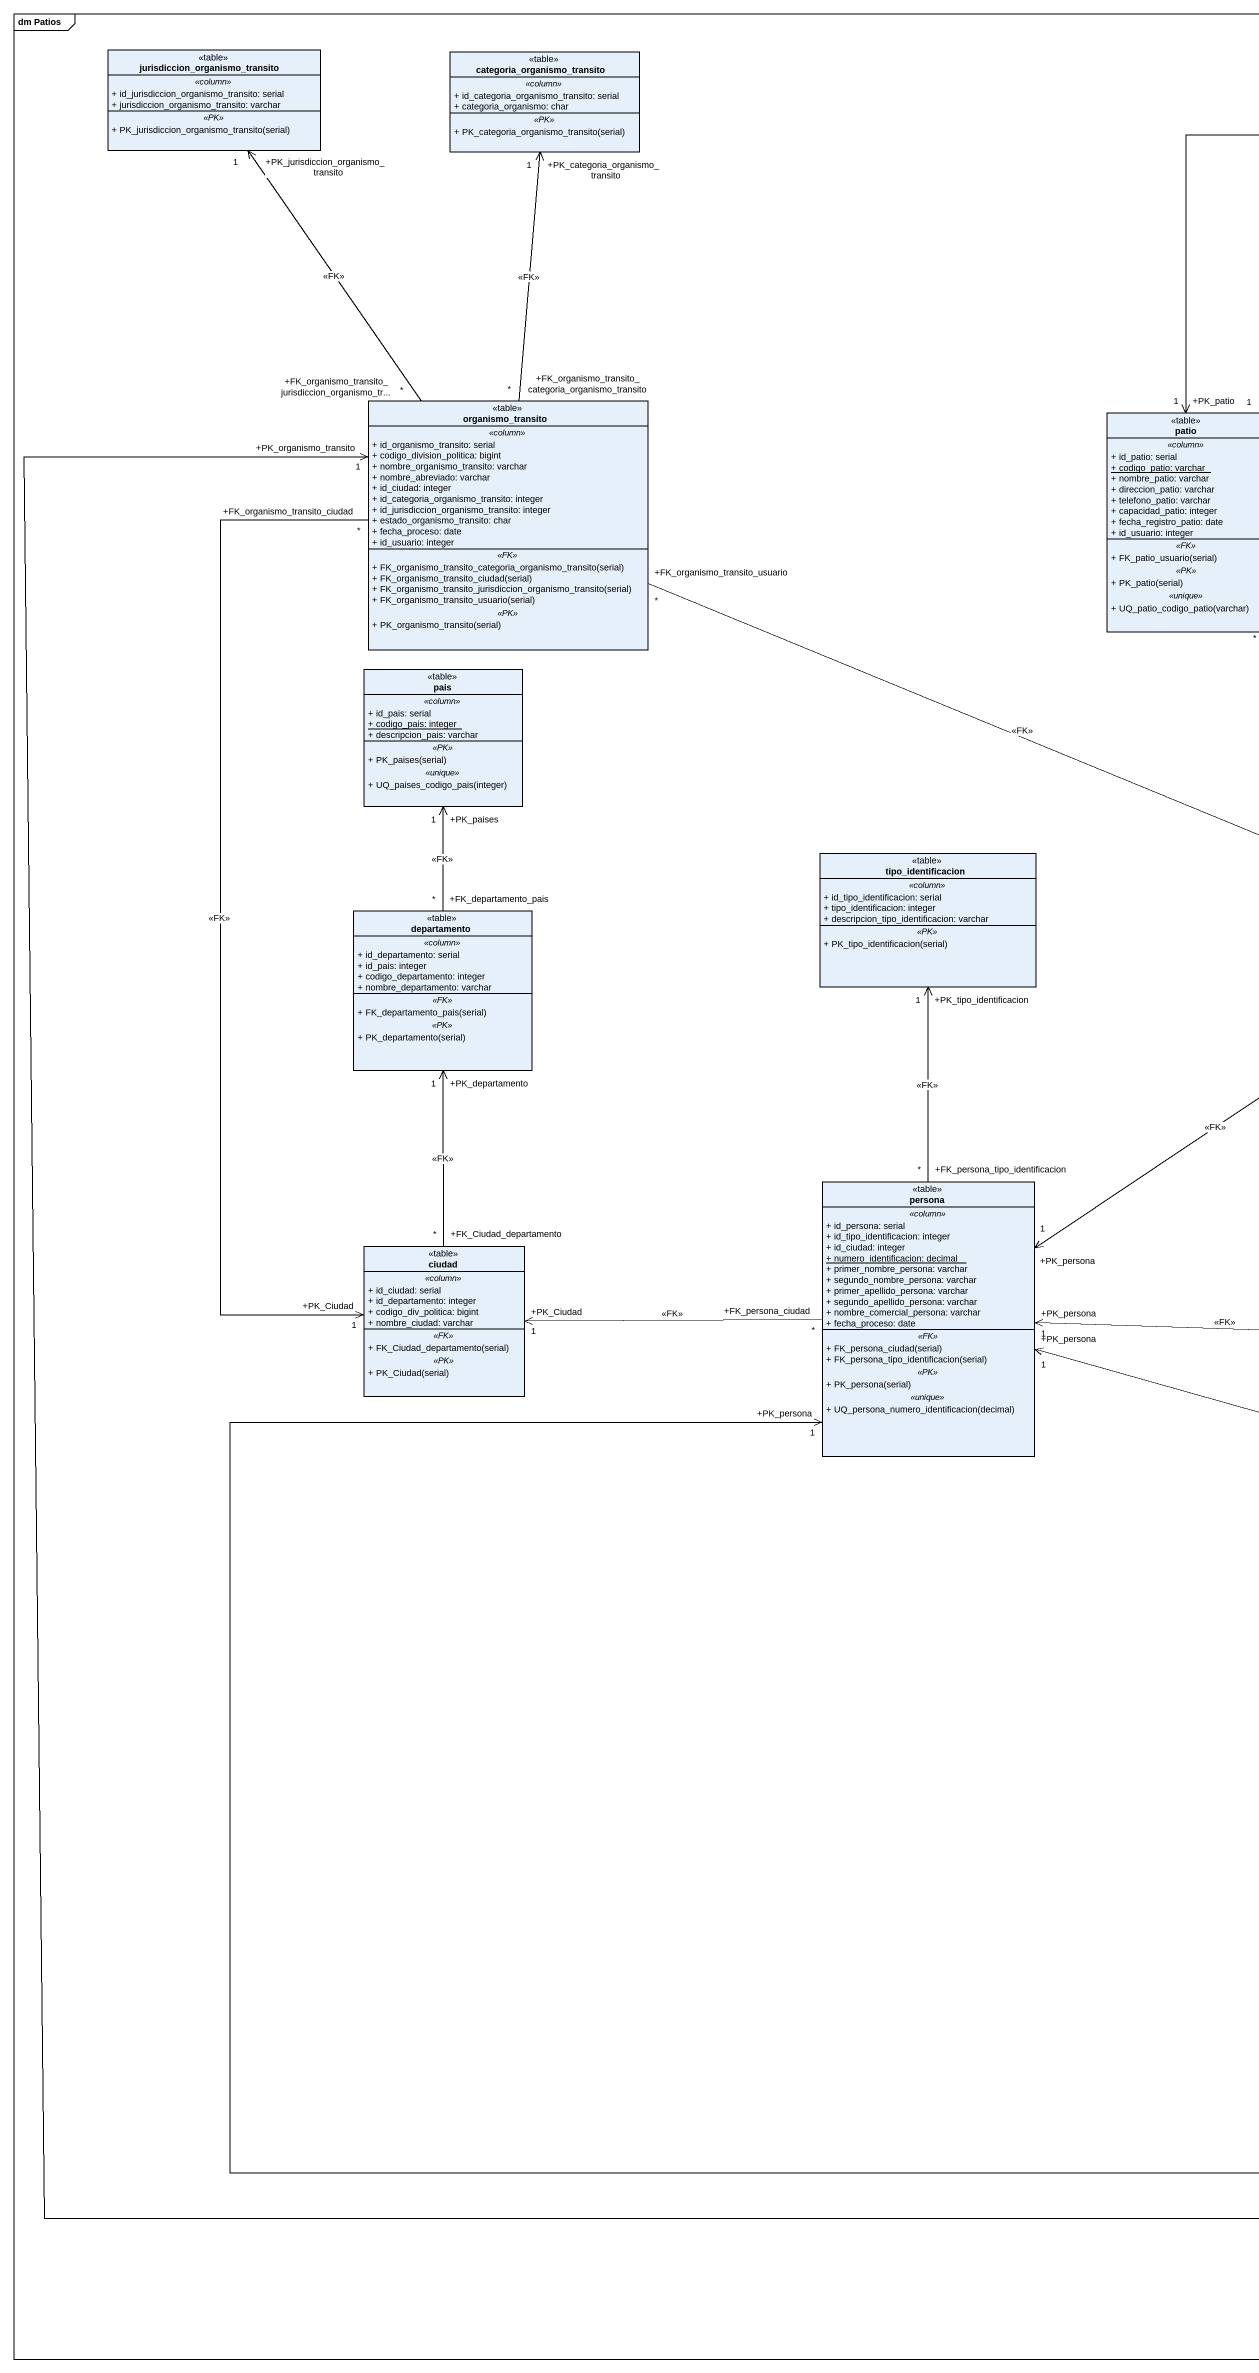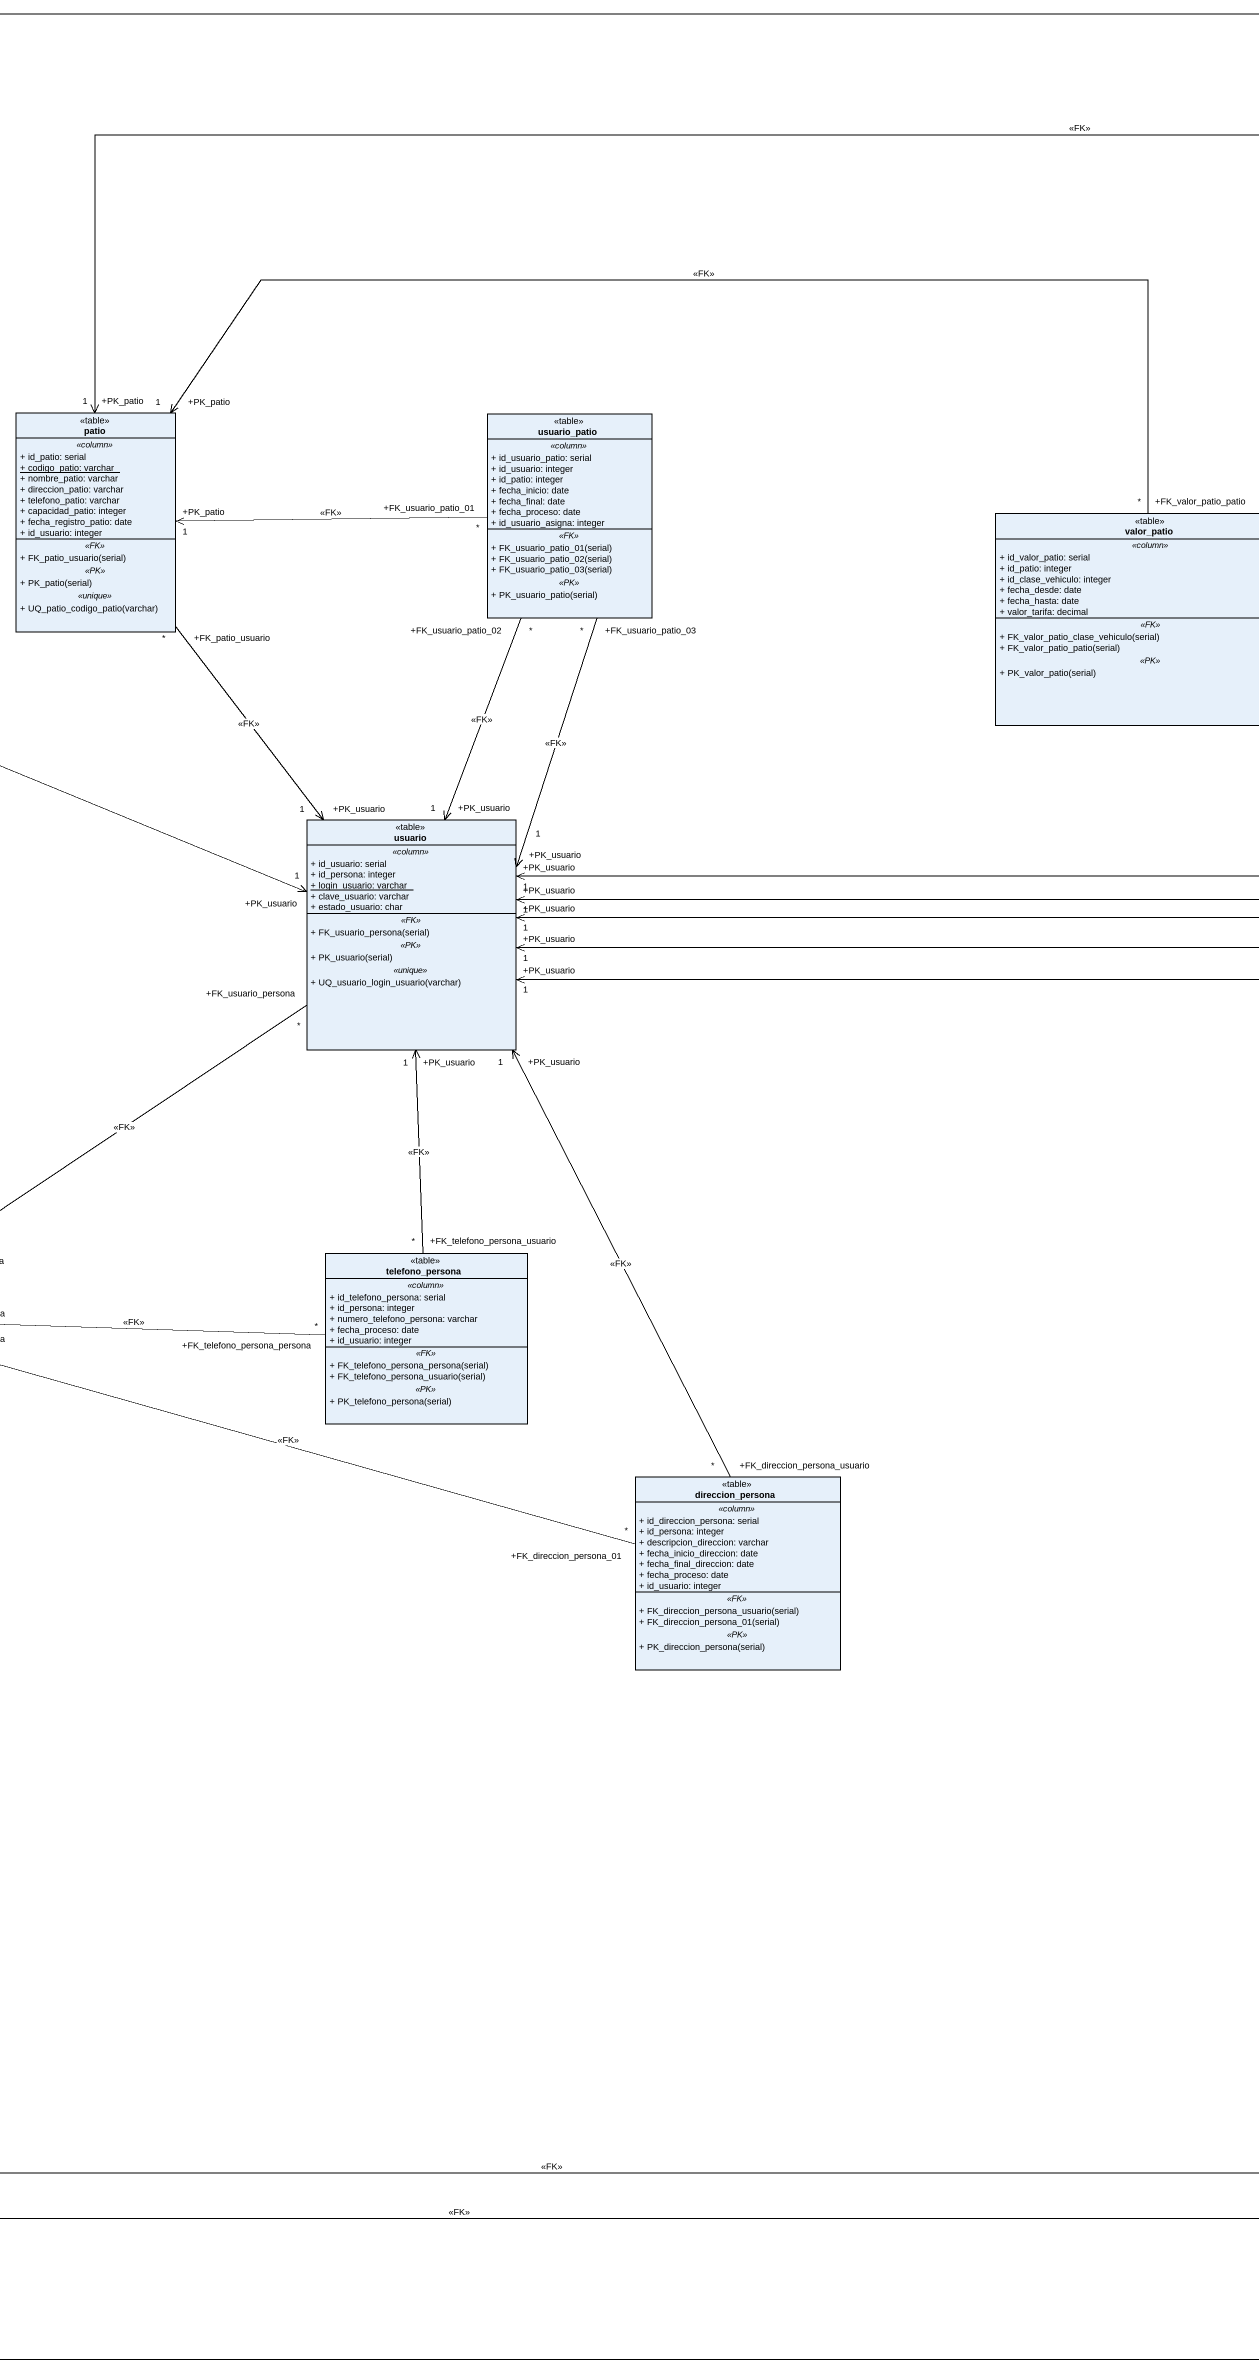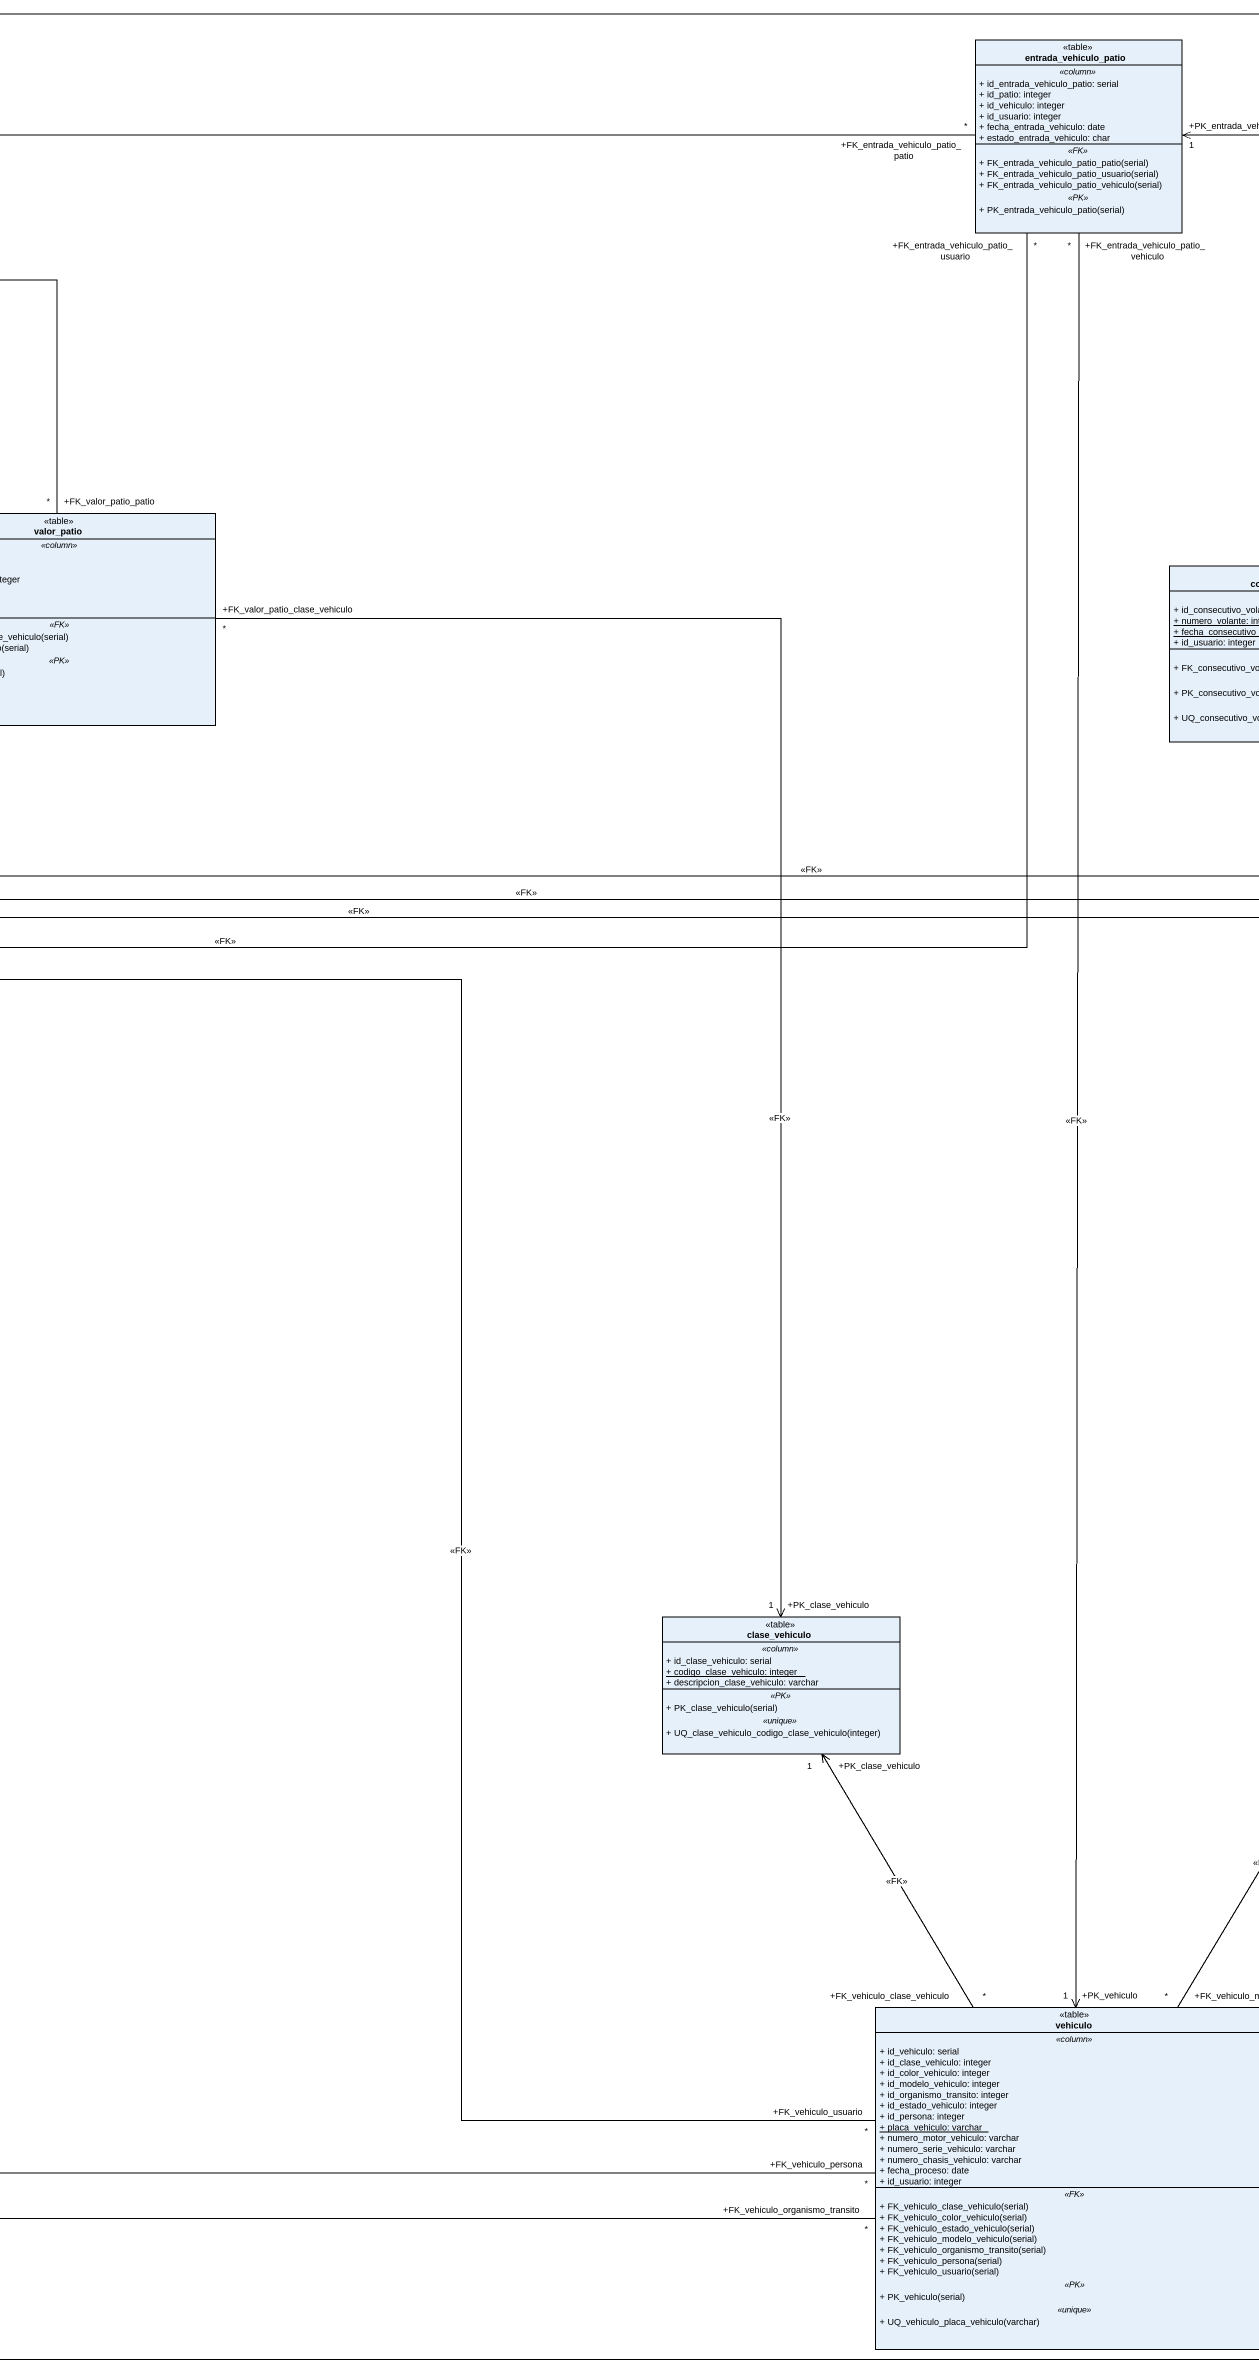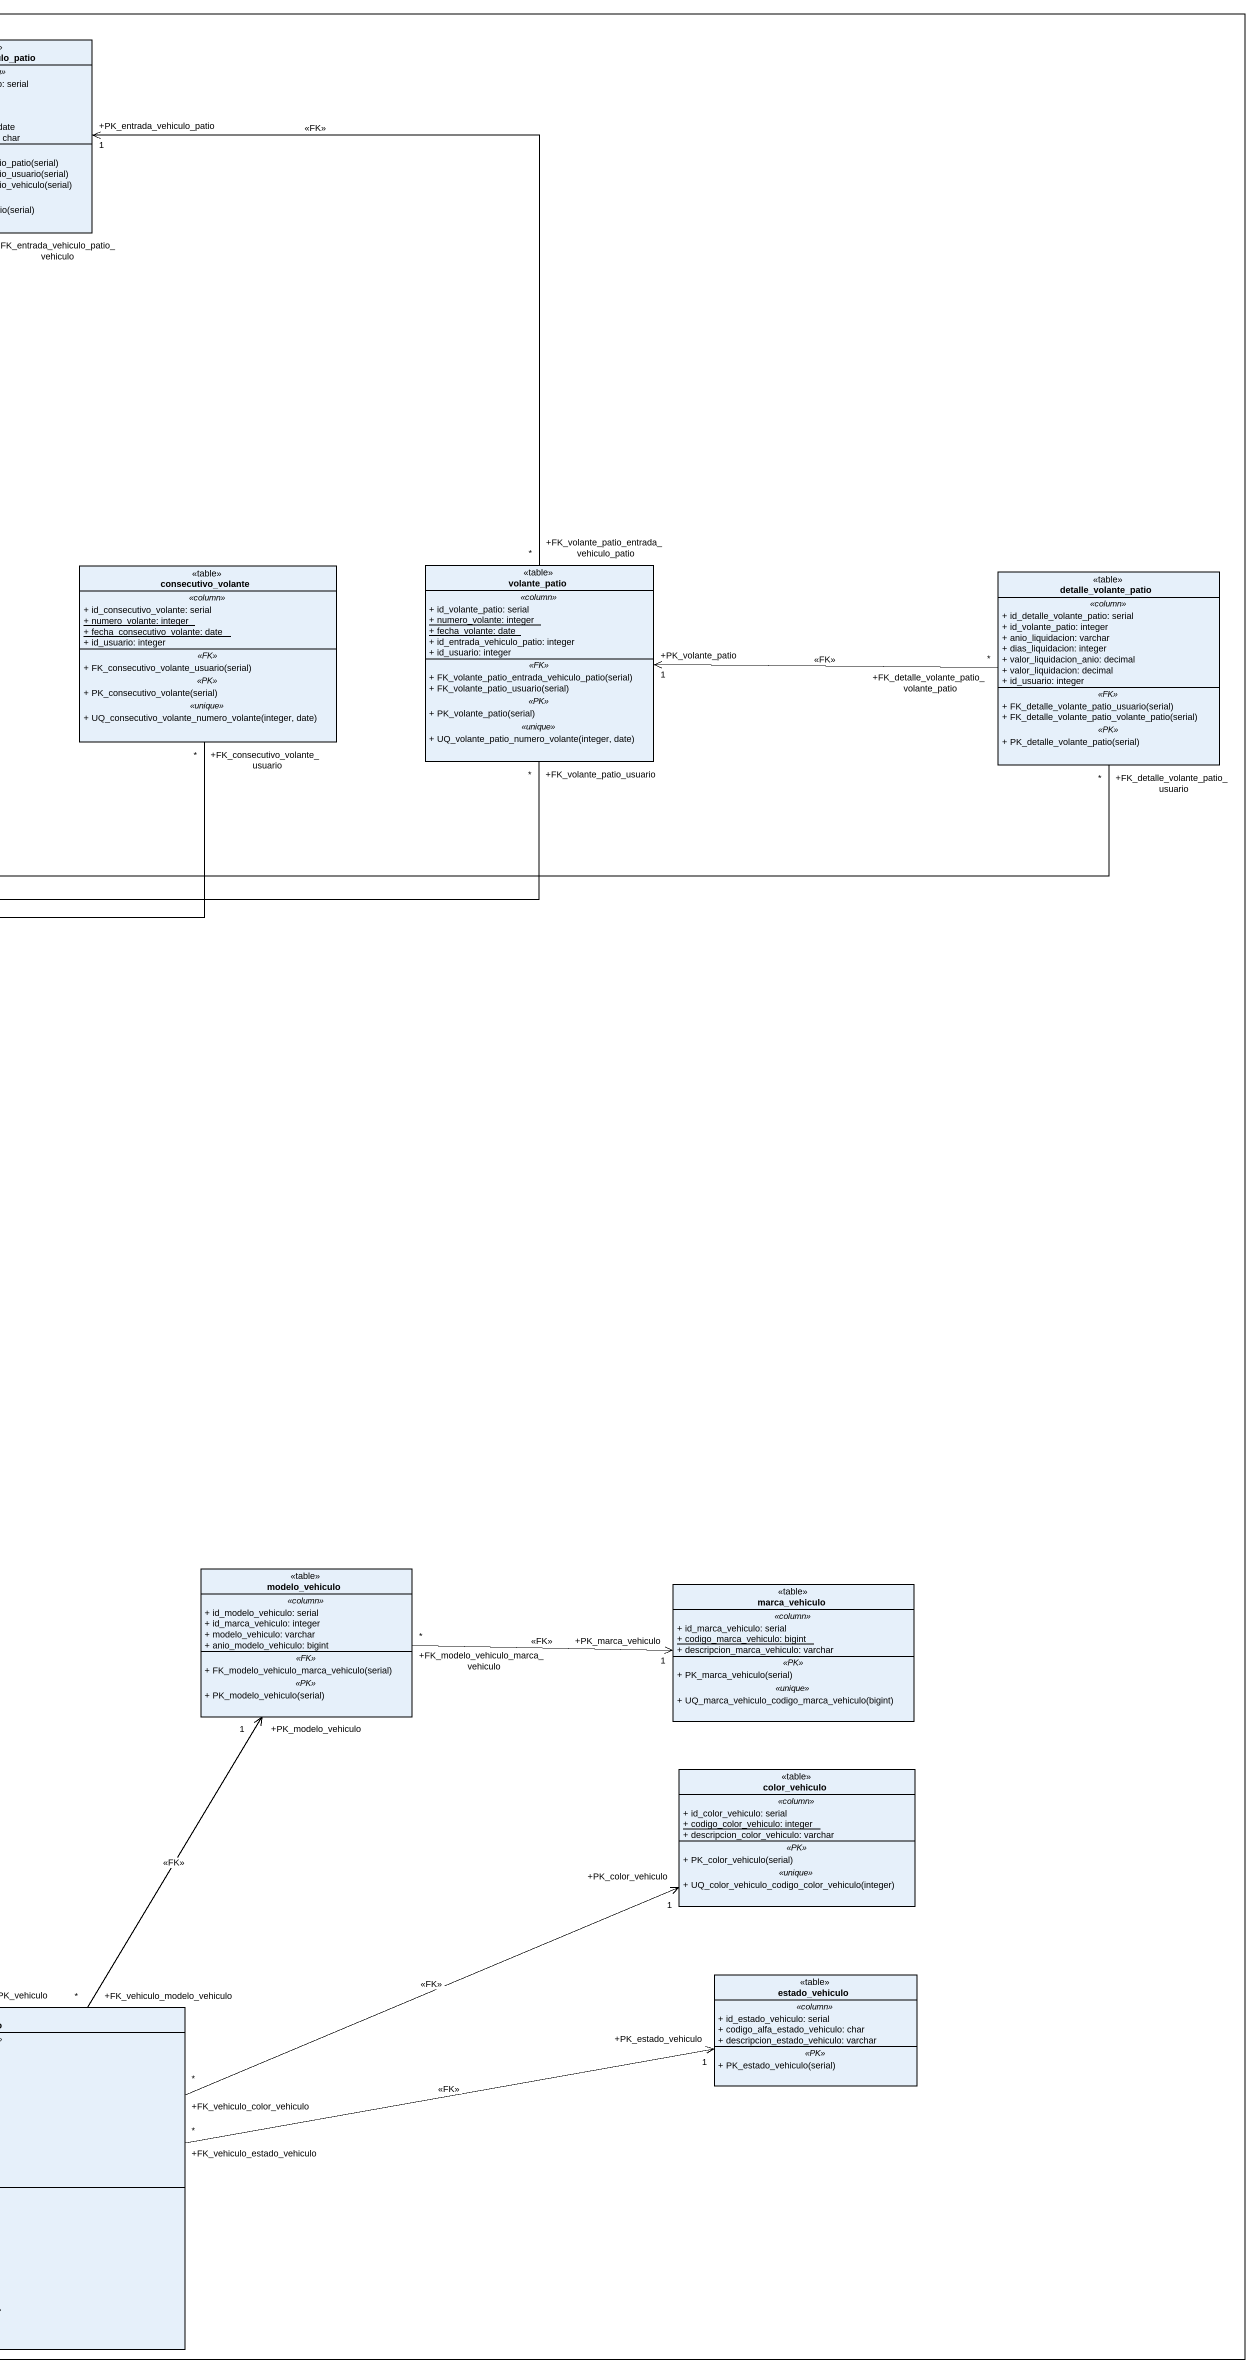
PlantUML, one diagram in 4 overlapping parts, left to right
@startuml
mainframe dm Patios
hide circle
hide empty members
skinparam classAttributeIconSize 0
class "jurisdiccion_organismo_transito" as jurisdiccion_organismo <<table>> {
  .. <<column>> ..
  + id_jurisdiccion_organismo_transito: serial
  + jurisdiccion_organismo_transito: varchar
  .. <<PK>> ..
  + PK_jurisdiccion_organismo_transito(serial)
}
class entrada_vehiculo_patio <<table>> {
  .. <<column>> ..
  + id_entrada_vehiculo_patio: serial
  + id_patio: integer
  + id_vehiculo: integer
  + id_usuario: integer
  + fecha_entrada_vehiculo: date
  + estado_entrada_vehiculo: char
  .. <<FK>> ..
  + FK_entrada_vehiculo_patio_patio(serial)
  + FK_entrada_vehiculo_patio_usuario(serial)
  + FK_entrada_vehiculo_patio_vehiculo(serial)
  .. <<PK>> ..
  + PK_entrada_vehiculo_patio(serial)
}
class categoria_organismo_transito <<table>> {
  .. <<column>> ..
  + id_categoria_organismo_transito: serial
  + categoria_organismo: char
  .. <<PK>> ..
  + PK_categoria_organismo_transito(serial)
}
class organismo_transito <<table>> {
  .. <<column>> ..
  + id_organismo_transito: serial
  + codigo_division_politica: bigint
  + nombre_organismo_transito: varchar
  + nombre_abreviado: varchar
  + id_ciudad: integer
  + id_categoria_organismo_transito: integer
  + id_jurisdiccion_organismo_transito: integer
  + estado_organismo_transito: char
  + fecha_proceso: date
  + id_usuario: integer
  .. <<FK>> ..
  + FK_organismo_transito_categoria_organismo_transito(serial)
  + FK_organismo_transito_ciudad(serial)
  + FK_organismo_transito_jurisdiccion_organismo_transito(serial)
  + FK_organismo_transito_usuario(serial)
  .. <<PK>> ..
  + PK_organismo_transito(serial)
}
class patio <<table>> {
  .. <<column>> ..
  + id_patio: serial
  {static} + codigo_patio: varchar
  + nombre_patio: varchar
  + direccion_patio: varchar
  + telefono_patio: varchar
  + capacidad_patio: integer
  + fecha_registro_patio: date
  + id_usuario: integer
  .. <<FK>> ..
  + FK_patio_usuario(serial)
  .. <<PK>> ..
  + PK_patio(serial)
  .. <<unique>> ..
  + UQ_patio_codigo_patio(varchar)
}
class usuario_patio <<table>> {
  .. <<column>> ..
  + id_usuario_patio: serial
  + id_usuario: integer
  + id_patio: integer
  + fecha_inicio: date
  + fecha_final: date
  + fecha_proceso: date
  + id_usuario_asigna: integer
  .. <<FK>> ..
  + FK_usuario_patio_01(serial)
  + FK_usuario_patio_02(serial)
  + FK_usuario_patio_03(serial)
  .. <<PK>> ..
  + PK_usuario_patio(serial)
}
class valor_patio <<table>> {
  .. <<column>> ..
  + id_valor_patio: serial
  + id_patio: integer
  + id_clase_vehiculo: integer
  + fecha_desde: date
  + fecha_hasta: date
  + valor_tarifa: decimal
  .. <<FK>> ..
  + FK_valor_patio_clase_vehiculo(serial)
  + FK_valor_patio_patio(serial)
  .. <<PK>> ..
  + PK_valor_patio(serial)
}
class consecutivo_volante <<table>> {
  .. <<column>> ..
  + id_consecutivo_volante: serial
  {static} + numero_volante: integer
  {static} + fecha_consecutivo_volante: date
  + id_usuario: integer
  .. <<FK>> ..
  + FK_consecutivo_volante_usuario(serial)
  .. <<PK>> ..
  + PK_consecutivo_volante(serial)
  .. <<unique>> ..
  + UQ_consecutivo_volante_numero_volante(integer, date)
}
class volante_patio <<table>> {
  .. <<column>> ..
  + id_volante_patio: serial
  {static} + numero_volante: integer
  {static} + fecha_volante: date
  + id_entrada_vehiculo_patio: integer
  + id_usuario: integer
  .. <<FK>> ..
  + FK_volante_patio_entrada_vehiculo_patio(serial)
  + FK_volante_patio_usuario(serial)
  .. <<PK>> ..
  + PK_volante_patio(serial)
  .. <<unique>> ..
  + UQ_volante_patio_numero_volante(integer, date)
}
class detalle_volante_patio <<table>> {
  .. <<column>> ..
  + id_detalle_volante_patio: serial
  + id_volante_patio: integer
  + anio_liquidacion: varchar
  + dias_liquidacion: integer
  + valor_liquidacion_anio: decimal
  + valor_liquidacion: decimal
  + id_usuario: integer
  .. <<FK>> ..
  + FK_detalle_volante_patio_usuario(serial)
  + FK_detalle_volante_patio_volante_patio(serial)
  .. <<PK>> ..
  + PK_detalle_volante_patio(serial)
}
class pais <<table>> {
  .. <<column>> ..
  + id_pais: serial
  {static} + codigo_pais: integer
  + descripcion_pais: varchar
  .. <<PK>> ..
  + PK_paises(serial)
  .. <<unique>> ..
  + UQ_paises_codigo_pais(integer)
}
class usuario <<table>> {
  .. <<column>> ..
  + id_usuario: serial
  + id_persona: integer
  {static} + login_usuario: varchar
  + clave_usuario: varchar
  + estado_usuario: char
  .. <<FK>> ..
  + FK_usuario_persona(serial)
  .. <<PK>> ..
  + PK_usuario(serial)
  .. <<unique>> ..
  + UQ_usuario_login_usuario(varchar)
}
class tipo_identificacion <<table>> {
  .. <<column>> ..
  + id_tipo_identificacion: serial
  + tipo_identificacion: integer
  + descripcion_tipo_identificacion: varchar
  .. <<PK>> ..
  + PK_tipo_identificacion(serial)
}
class departamento <<table>> {
  .. <<column>> ..
  + id_departamento: serial
  + id_pais: integer
  + codigo_departamento: integer
  + nombre_departamento: varchar
  .. <<FK>> ..
  + FK_departamento_pais(serial)
  .. <<PK>> ..
  + PK_departamento(serial)
}
class persona <<table>> {
  .. <<column>> ..
  + id_persona: serial
  + id_tipo_identificacion: integer
  + id_ciudad: integer
  {static} + numero_identificacion: decimal
  + primer_nombre_persona: varchar
  + segundo_nombre_persona: varchar
  + primer_apellido_persona: varchar
  + segundo_apellido_persona: varchar
  + nombre_comercial_persona: varchar
  + fecha_proceso: date
  .. <<FK>> ..
  + FK_persona_ciudad(serial)
  + FK_persona_tipo_identificacion(serial)
  .. <<PK>> ..
  + PK_persona(serial)
  .. <<unique>> ..
  + UQ_persona_numero_identificacion(decimal)
}
class ciudad <<table>> {
  .. <<column>> ..
  + id_ciudad: serial
  + id_departamento: integer
  + codigo_div_politica: bigint
  + nombre_ciudad: varchar
  .. <<FK>> ..
  + FK_Ciudad_departamento(serial)
  .. <<PK>> ..
  + PK_Ciudad(serial)
}
class telefono_persona <<table>> {
  .. <<column>> ..
  + id_telefono_persona: serial
  + id_persona: integer
  + numero_telefono_persona: varchar
  + fecha_proceso: date
  + id_usuario: integer
  .. <<FK>> ..
  + FK_telefono_persona_persona(serial)
  + FK_telefono_persona_usuario(serial)
  .. <<PK>> ..
  + PK_telefono_persona(serial)
}
class direccion_persona <<table>> {
  .. <<column>> ..
  + id_direccion_persona: serial
  + id_persona: integer
  + descripcion_direccion: varchar
  + fecha_inicio_direccion: date
  + fecha_final_direccion: date
  + fecha_proceso: date
  + id_usuario: integer
  .. <<FK>> ..
  + FK_direccion_persona_usuario(serial)
  + FK_direccion_persona_01(serial)
  .. <<PK>> ..
  + PK_direccion_persona(serial)
}
class modelo_vehiculo <<table>> {
  .. <<column>> ..
  + id_modelo_vehiculo: serial
  + id_marca_vehiculo: integer
  + modelo_vehiculo: varchar
  + anio_modelo_vehiculo: bigint
  .. <<FK>> ..
  + FK_modelo_vehiculo_marca_vehiculo(serial)
  .. <<PK>> ..
  + PK_modelo_vehiculo(serial)
}
class marca_vehiculo <<table>> {
  .. <<column>> ..
  + id_marca_vehiculo: serial
  {static} + codigo_marca_vehiculo: bigint
  + descripcion_marca_vehiculo: varchar
  .. <<PK>> ..
  + PK_marca_vehiculo(serial)
  .. <<unique>> ..
  + UQ_marca_vehiculo_codigo_marca_vehiculo(bigint)
}
class clase_vehiculo <<table>> {
  .. <<column>> ..
  + id_clase_vehiculo: serial
  {static} + codigo_clase_vehiculo: integer
  + descripcion_clase_vehiculo: varchar
  .. <<PK>> ..
  + PK_clase_vehiculo(serial)
  .. <<unique>> ..
  + UQ_clase_vehiculo_codigo_clase_vehiculo(integer)
}
class color_vehiculo <<table>> {
  .. <<column>> ..
  + id_color_vehiculo: serial
  {static} + codigo_color_vehiculo: integer
  + descripcion_color_vehiculo: varchar
  .. <<PK>> ..
  + PK_color_vehiculo(serial)
  .. <<unique>> ..
  + UQ_color_vehiculo_codigo_color_vehiculo(integer)
}
class estado_vehiculo <<table>> {
  .. <<column>> ..
  + id_estado_vehiculo: serial
  + codigo_alfa_estado_vehiculo: char
  + descripcion_estado_vehiculo: varchar
  .. <<PK>> ..
  + PK_estado_vehiculo(serial)
}
class vehiculo <<table>> {
  .. <<column>> ..
  + id_vehiculo: serial
  + id_clase_vehiculo: integer
  + id_color_vehiculo: integer
  + id_modelo_vehiculo: integer
  + id_organismo_transito: integer
  + id_estado_vehiculo: integer
  + id_persona: integer
  {static} + placa_vehiculo: varchar
  + numero_motor_vehiculo: varchar
  + numero_serie_vehiculo: varchar
  + numero_chasis_vehiculo: varchar
  + fecha_proceso: date
  + id_usuario: integer
  .. <<FK>> ..
  + FK_vehiculo_clase_vehiculo(serial)
  + FK_vehiculo_color_vehiculo(serial)
  + FK_vehiculo_estado_vehiculo(serial)
  + FK_vehiculo_modelo_vehiculo(serial)
  + FK_vehiculo_organismo_transito(serial)
  + FK_vehiculo_persona(serial)
  + FK_vehiculo_usuario(serial)
  .. <<PK>> ..
  + PK_vehiculo(serial)
  .. <<unique>> ..
  + UQ_vehiculo_placa_vehiculo(varchar)
}
entrada_vehiculo_patio "+FK_entrada_vehiculo_patio_patio\n*" -left-> "+PK_patio\n1" patio : <<FK>>
entrada_vehiculo_patio "+FK_entrada_vehiculo_patio_usuario\n*" -left-> "+PK_usuario\n1" usuario : <<FK>>
entrada_vehiculo_patio "+FK_entrada_vehiculo_patio_vehiculo\n*" --> "+PK_vehiculo\n1" vehiculo : <<FK>>
organismo_transito "+FK_organismo_transito_jurisdiccion_organismo_tr...\n*" -up-> "+PK_jurisdiccion_organismo_transito\n1" jurisdiccion_organismo : <<FK>>
organismo_transito "+FK_organismo_transito_categoria_organismo_transito\n*" -up-> "+PK_categoria_organismo_transito\n1" categoria_organismo_transito : <<FK>>
organismo_transito "+FK_organismo_transito_usuario\n*" -right-> "+PK_usuario\n1" usuario : <<FK>>
organismo_transito "+FK_organismo_transito_ciudad\n*" --> "+PK_Ciudad\n1" ciudad : <<FK>>
patio "+FK_patio_usuario\n*" --> "+PK_usuario\n1" usuario : <<FK>>
usuario_patio "+FK_usuario_patio_01\n*" -left-> "+PK_patio\n1" patio : <<FK>>
usuario_patio "+FK_usuario_patio_02\n*" --> "+PK_usuario\n1" usuario : <<FK>>
usuario_patio "+FK_usuario_patio_03\n*" --> "+PK_usuario\n1" usuario : <<FK>>
valor_patio "+FK_valor_patio_patio\n*" -left-> "+PK_patio\n1" patio : <<FK>>
valor_patio "+FK_valor_patio_clase_vehiculo\n*" --> "+PK_clase_vehiculo\n1" clase_vehiculo : <<FK>>
consecutivo_volante "+FK_consecutivo_volante_usuario\n*" -left-> "+PK_usuario\n1" usuario : <<FK>>
volante_patio "+FK_volante_patio_entrada_vehiculo_patio\n*" -up-> "+PK_entrada_vehiculo_patio\n1" entrada_vehiculo_patio : <<FK>>
volante_patio "+FK_volante_patio_usuario\n*" -left-> "+PK_usuario\n1" usuario : <<FK>>
detalle_volante_patio "+FK_detalle_volante_patio_volante_patio\n*" -left-> "+PK_volante_patio\n1" volante_patio : <<FK>>
detalle_volante_patio "+FK_detalle_volante_patio_usuario\n*" -left-> "+PK_usuario\n1" usuario : <<FK>>
usuario "+FK_usuario_persona\n*" --> "+PK_persona\n1" persona : <<FK>>
departamento "+FK_departamento_pais\n*" -up-> "+PK_paises\n1" pais : <<FK>>
persona "+FK_persona_tipo_identificacion\n*" -up-> "+PK_tipo_identificacion\n1" tipo_identificacion : <<FK>>
persona "+FK_persona_ciudad\n*" -left-> "+PK_Ciudad\n1" ciudad : <<FK>>
ciudad "+FK_Ciudad_departamento\n*" -up-> "+PK_departamento\n1" departamento : <<FK>>
telefono_persona "+FK_telefono_persona_usuario\n*" -up-> "+PK_usuario\n1" usuario : <<FK>>
telefono_persona "+FK_telefono_persona_persona\n*" -left-> "+PK_persona\n1" persona : <<FK>>
direccion_persona "+FK_direccion_persona_usuario\n*" -up-> "+PK_usuario\n1" usuario : <<FK>>
direccion_persona "+FK_direccion_persona_01\n*" -left-> "+PK_persona\n1" persona : <<FK>>
modelo_vehiculo "+FK_modelo_vehiculo_marca_vehiculo\n*" -right-> "+PK_marca_vehiculo\n1" marca_vehiculo : <<FK>>
vehiculo "+FK_vehiculo_organismo_transito\n*" -up-> "+PK_organismo_transito\n1" organismo_transito : <<FK>>
vehiculo "+FK_vehiculo_usuario\n*" -up-> "+PK_usuario\n1" usuario : <<FK>>
vehiculo "+FK_vehiculo_persona\n*" -left-> "+PK_persona\n1" persona : <<FK>>
vehiculo "+FK_vehiculo_modelo_vehiculo\n*" -up-> "+PK_modelo_vehiculo\n1" modelo_vehiculo : <<FK>>
vehiculo "+FK_vehiculo_clase_vehiculo\n*" -up-> "+PK_clase_vehiculo\n1" clase_vehiculo : <<FK>>
vehiculo "+FK_vehiculo_color_vehiculo\n*" -right-> "+PK_color_vehiculo\n1" color_vehiculo : <<FK>>
vehiculo "+FK_vehiculo_estado_vehiculo\n*" -right-> "+PK_estado_vehiculo\n1" estado_vehiculo : <<FK>>
@enduml
